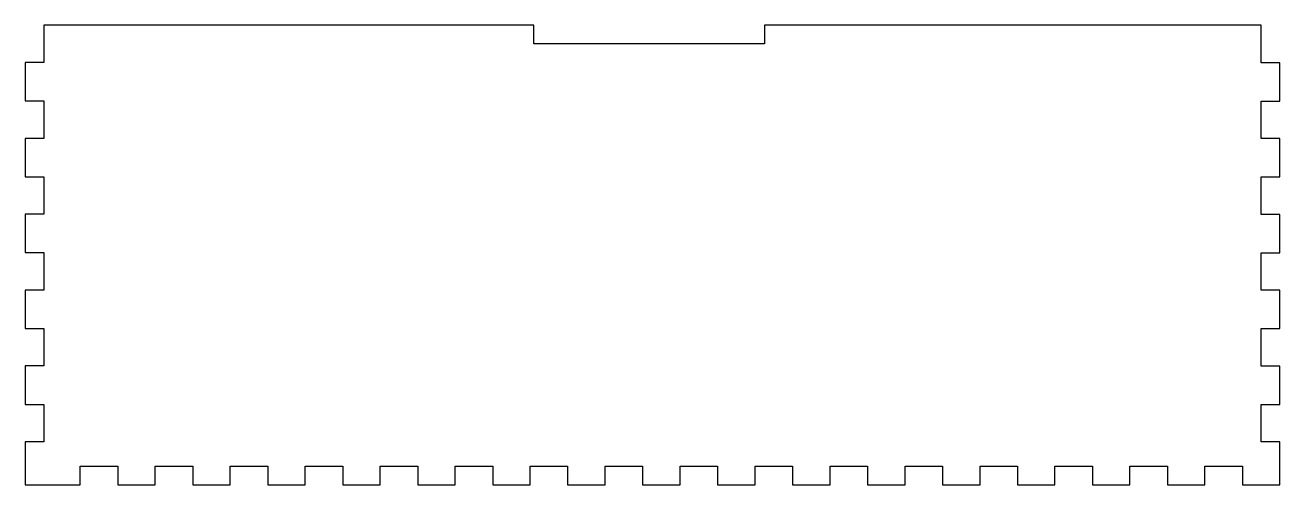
# Model space of a CAD drawing. Header units: millimetres. Extents: x -330 to 5, y 0 to 123.
import ezdxf

# ---------------------------------------------------------------- set-up
doc = ezdxf.new("R2010")
doc.units = ezdxf.units.MM
doc.layers.get('0').update_dxf_attribs({"linetype": 'CONTINUOUS'})

msp = doc.modelspace()

# ---------------------------------------------------------------- linework, layer by layer
msp.add_lwpolyline([(-330.21, 5), (-330.21, -0.02), (-315.48, -0.02), (-315.48, 5), (-305.48, 5), (-305.48, -0.02), (-295.48, -0.02), (-295.48, 5), (-285.48, 5), (-285.48, -0.02), (-275.48, -0.02), (-275.48, 5), (-265.48, 5), (-265.48, -0.02), (-255.48, -0.02), (-255.48, 5), (-245.48, 5), (-245.48, -0.02), (-235.48, -0.02), (-235.48, 5), (-225.48, 5), (-225.48, -0.02), (-215.48, -0.02), (-215.48, 5), (-205.48, 5), (-205.48, -0.02), (-195.48, -0.02), (-195.48, 5), (-185.48, 5), (-185.48, -0.02), (-175.48, -0.02), (-175.48, 5), (-165.48, 5), (-165.48, -0.02), (-155.48, -0.02), (-155.48, 5), (-145.48, 5), (-145.48, -0.02), (-135.48, -0.02), (-135.48, 5), (-125.48, 5), (-125.48, -0.02), (-115.48, -0.02), (-115.48, 5), (-105.48, 5), (-105.48, -0.02), (-95.48, -0.02), (-95.48, 5), (-85.48, 5), (-85.48, -0.02), (-75.48, -0.02), (-75.48, 5), (-65.48, 5), (-65.48, -0.02), (-55.48, -0.02), (-55.48, 5), (-45.48, 5), (-45.48, -0.02), (-35.48, -0.02), (-35.48, 5), (-25.48, 5), (-25.48, -0.02), (-15.48, -0.02), (-15.48, 5), (-5.48, 5), (-5.48, -0.02), (4.52, -0.02), (4.52, 11.44), (-0.48, 11.44), (-0.48, 21.44), (4.52, 21.44), (4.52, 31.67), (-0.48, 31.67), (-0.48, 41.67), (4.52, 41.67), (4.52, 51.89), (-0.48, 51.89), (-0.48, 61.89), (4.02, 61.89), (4.52, 61.89), (4.52, 72.12), (-0.48, 72.12), (-0.48, 82.12), (4.52, 82.12), (4.52, 92.35), (-0.48, 92.35), (-0.48, 102.34), (4.52, 102.34), (4.52, 112.57), (-0.48, 112.57), (-0.48, 122.59), (-132.96, 122.59), (-132.96, 117.59), (-194.47, 117.59), (-194.47, 122.59), (-325.21, 122.59), (-325.21, 112.59), (-330.21, 112.59), (-330.21, 102.37), (-325.21, 102.37), (-325.21, 92.37), (-330.21, 92.37), (-330.21, 82.14), (-325.21, 82.14), (-325.21, 72.14), (-330.21, 72.14), (-330.21, 61.91), (-325.21, 61.91), (-325.21, 51.92), (-330.21, 51.92), (-330.21, 41.69), (-325.21, 41.69), (-325.21, 31.69), (-330.21, 31.69), (-330.21, 21.46), (-325.21, 21.46), (-325.21, 11.46), (-330.21, 11.46), (-330.21, 5)], close=True)

doc.saveas('drawing.dxf')
